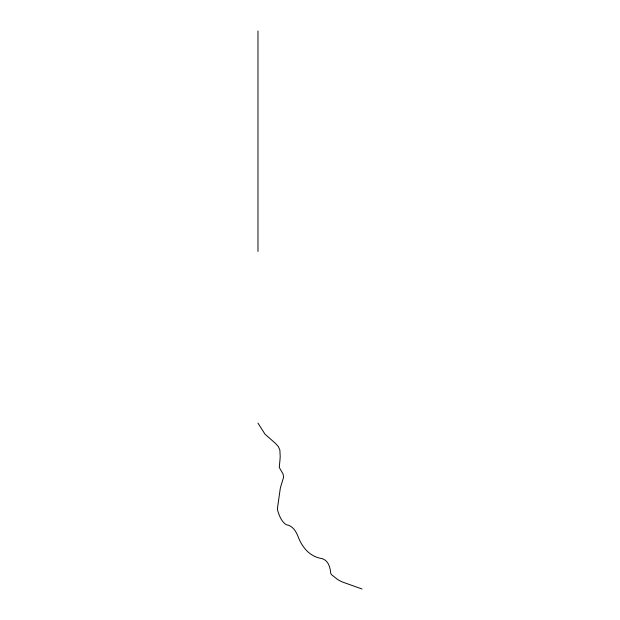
<?xml version="1.0" encoding="UTF-8"?>
<svg xmlns="http://www.w3.org/2000/svg" width="620" height="620" viewBox="0 0 620 620"><rect width="100%" height="100%" fill="white"/><g stroke="black" fill="none" stroke-linecap="round" stroke-linejoin="round"><path stroke-width="0.93" d="M362.026 589L342.697 582.103A42.082 42.082 0 0 1 337.699 579.561L331.607 574.74A6.386 6.386 0 0 1 330.654 573.043C330.111 566.246 327.748 559.062 319.874 558.178C309.039 555.698 302.033 546.894 298.197 536.889C296.019 531.27 292.687 525.636 286.246 524.706C281.55 521.683 279.326 515.902 277.752 510.764A15.663 15.663 0 0 1 277.45 508.276L280.364 487.901L283.611 477.183L283.03 473.905L279.271 467.488L279.953 460.218A72.509 72.509 0 0 0 280.178 456.281L279.876 450.074L278.396 446.664L275.582 443.478L265.011 434.194L257.974 423.142M257.974 31L257.974 251.433"/></g></svg>
